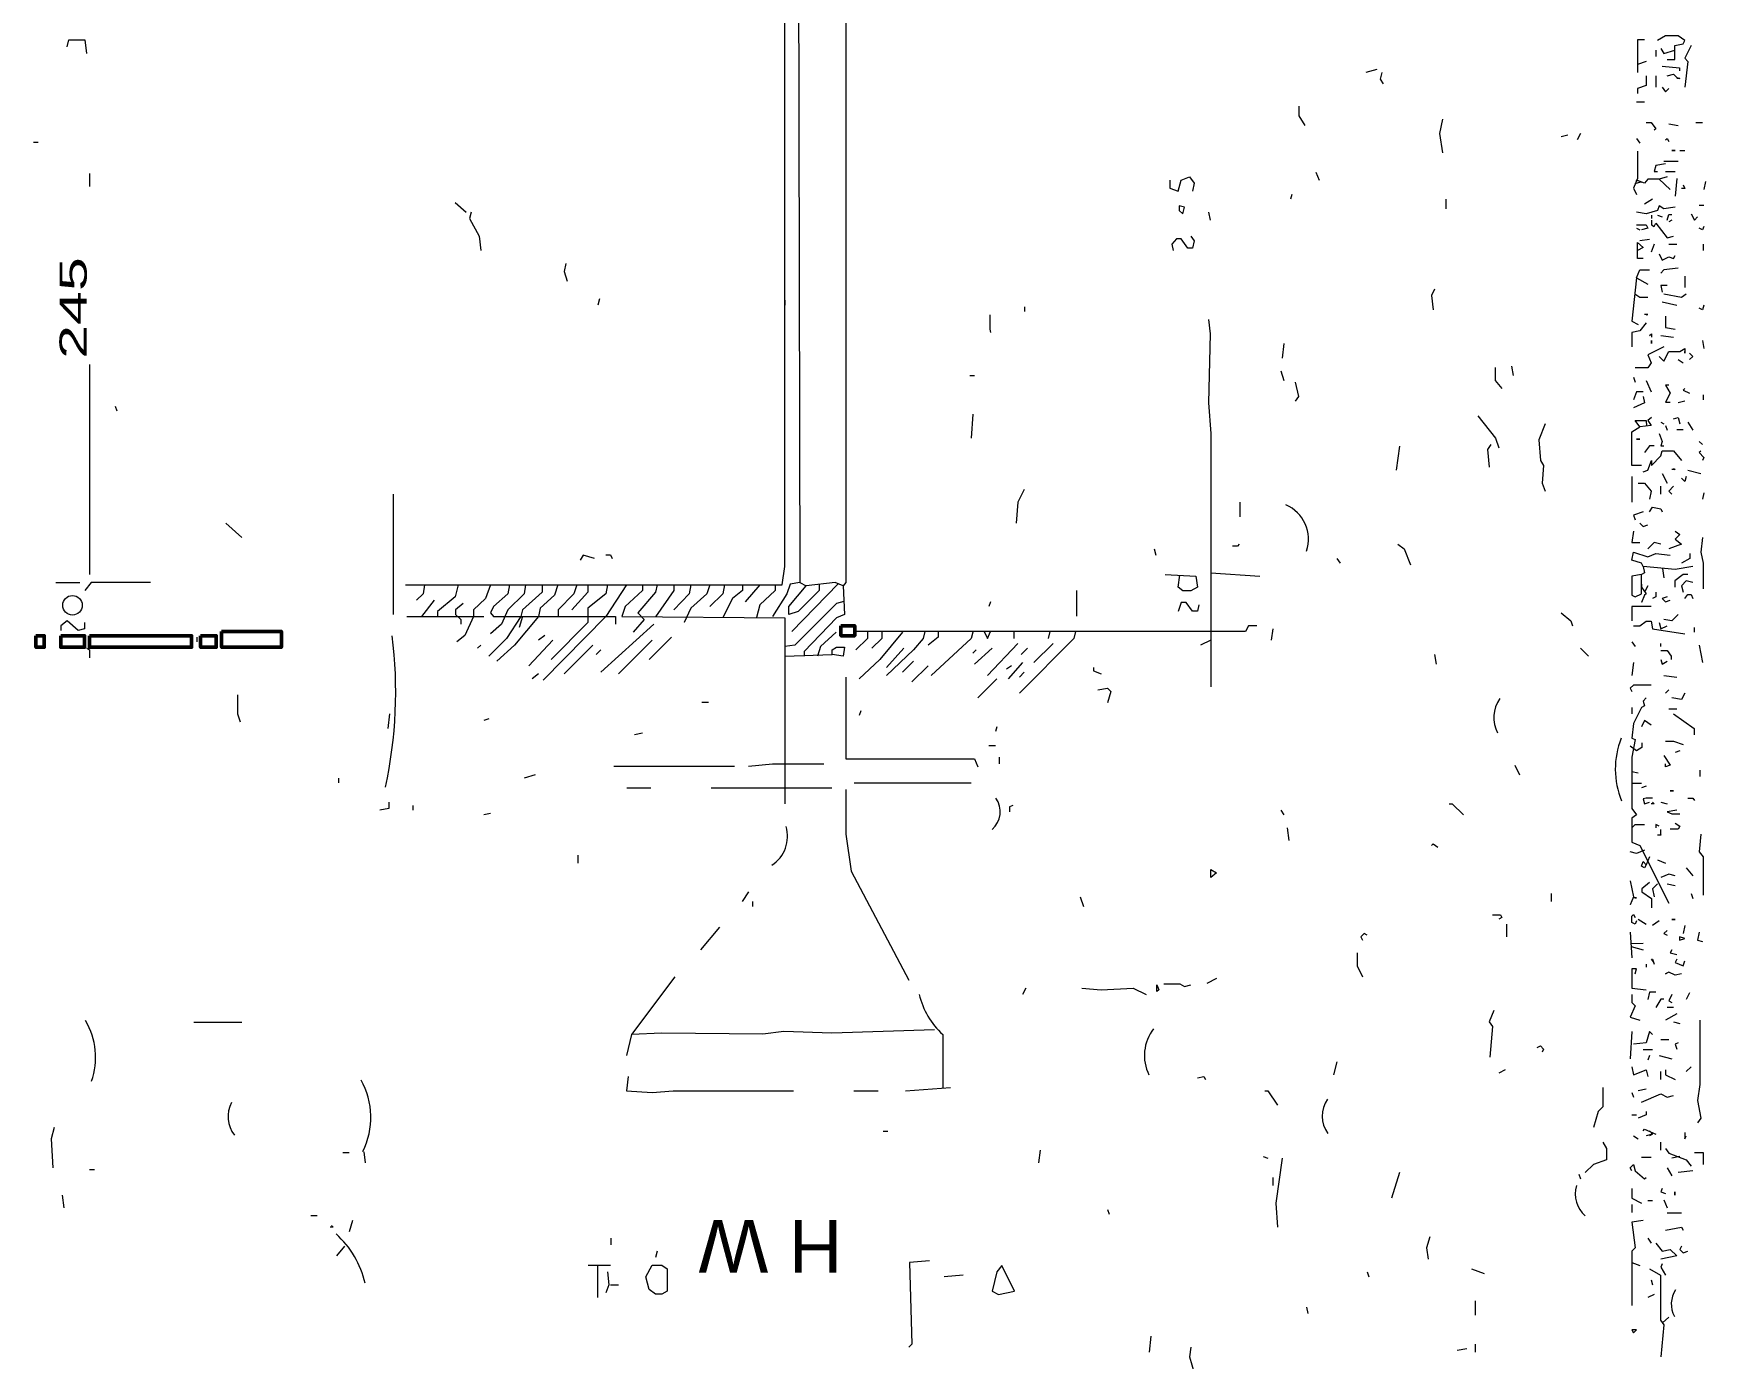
# Model space of a CAD drawing. Header units: metres. Extents: x 0.1 to 48.1, y 1.3 to 34.5.
# Drawn here: x 41.16 to 48.1, y 17.88 to 23.38 of the extents above; entities that cross this region are included whole.
import ezdxf

# ---------------------------------------------------------------- set-up
doc = ezdxf.new("R2010")
doc.units = ezdxf.units.M
doc.linetypes.add('DASHDOT', pattern=[1, 0.5, -0.25, 0, -0.25])
for name, color, linetype, lineweight in [('P2D_AXONES', 1, 'DASHDOT', 13), ('P2D_GRAMMES', 7, 'Continuous', 18), ('P2D_MIKRA', 8, 'Continuous', 13), ('P2D_TOIXOI', 7, 'Continuous', 50), ('P2D_TOXA', 7, 'Continuous', 18)]:
    doc.layers.add(name, color=color, linetype=linetype, lineweight=lineweight)
doc.layers.add('P2D_KEIMENA', color=7, linetype='Continuous')
doc.styles.add('ARIAL', font='arial.ttf')

msp = doc.modelspace()

# ---------------------------------------------------------------- linework, layer by layer
at = {"layer": 'P2D_AXONES'}
msp.add_line((44.473272, 20.248321), (43.588927, 20.248321), dxfattribs=at)
for points in [[(43.568979, 20.339948), (44.127513, 20.339948), (44.227251, 20.349921), (44.440026, 20.349921)], [(44.898822, 19.246152), (44.473272, 19.232853), (44.273796, 19.238898), (44.187356, 19.22807), (43.768455, 19.232853), (43.64212, 19.226204)], [(43.628822, 19.053325), (43.622173, 18.993482), (43.72856, 18.986832), (43.815, 18.99387), (44.779136, 18.99387), (44.965314, 19.00678)]]:
    msp.add_lwpolyline(points, dxfattribs=at)
at = {"layer": 'P2D_GRAMMES'}
for p, q in [((47.89142, 23.308822), (47.89142, 23.282225)), ((47.851073, 23.262277), (47.81503, 23.248979)), ((47.805695, 22.75517), (47.82865, 22.763247)), ((47.81691, 22.767943), (47.83296, 22.761523)), ((47.904267, 22.774253), (47.950812, 22.73034)), ((47.977408, 22.776885), (47.970759, 22.703743)), ((47.87767, 22.690445), (47.844424, 22.670497)), ((47.811178, 22.364634), (47.857723, 22.338037)), ((41.394017, 22.005576), (41.394017, 21.134529)), ((47.791955, 21.540131), (47.791955, 21.433743)), ((42.654594, 21.46699), (42.654594, 20.968298)), ((47.918092, 21.159743), (47.924215, 21.12123)), ((44.174058, 21.091282), (44.114215, 21.021492)), ((44.340288, 21.101283), (44.366885, 21.087984)), ((46.04503, 21.141178), (46.248613, 21.12788)), ((47.857723, 21.087984), (47.84469, 21.063249)), ((42.824267, 21.028141), (42.771073, 20.959735)), ((45.488346, 21.068037), (45.488346, 20.961649)), ((42.71123, 20.959735), (43.030393, 20.959735)), ((43.189974, 20.959735), (43.176675, 20.915105)), ((43.735209, 20.928403), (43.515785, 20.728927)), ((43.808351, 20.875209), (43.715262, 20.78212)), ((43.316309, 20.861911), (43.216571, 20.755524)), ((46.04503, 20.861911), (46.002592, 20.841963)), ((44.278024, 20.79556), (44.474358, 20.802068)), ((45.051754, 20.268616), (44.566361, 20.268616)), ((47.817827, 20.310026), (47.791955, 20.316675)), ((47.791955, 20.268616), (47.831126, 20.268616)), ((47.784581, 19.651754), (47.79123, 19.545366)), ((47.787531, 19.604563), (47.837775, 19.605209)), ((47.788359, 19.591316), (47.837775, 19.578613)), ((47.850299, 19.51877), (47.850299, 19.505471)), ((43.821649, 19.465576), (43.64212, 19.226204)), ((42.026361, 19.276073), (41.826885, 19.276073)), ((43.64212, 19.226204), (43.622173, 19.139764)), ((44.933359, 19.226204), (44.933859, 19.00493)), ((47.79123, 19.239503), (47.784581, 19.126466)), ((42.531702, 18.740812), (42.538351, 18.694267)), ((47.791955, 18.521387), (47.791955, 18.488141)), ((42.451911, 18.348508), (42.418665, 18.308613)), ((43.462592, 18.270978), (43.555681, 18.270978)), ((43.50163, 18.270978), (43.50163, 18.135733)), ((47.791955, 18.282016), (47.824476, 18.268717)), ((47.944162, 18.055309), (47.918021, 18.031764))]:
    msp.add_line(p, q, dxfattribs=at)
for points in [[(44.592958, 25.669293), (44.54868, 25.649346), (44.54868, 25.60945), (44.513168, 25.596152), (44.526466, 25.562906), (44.511017, 25.503063), (44.513168, 24.878037), (44.499865, 24.872356), (44.511017, 24.711806), (44.511017, 24.332801), (44.531934, 24.233063), (44.531934, 23.741021), (44.511017, 23.66123), (44.511017, 23.534895), (44.531934, 23.501649), (44.531934, 21.101283), (44.519817, 21.087984), (44.526466, 20.968298), (44.49322, 20.955), (44.358688, 20.815366), (44.358688, 20.79556)], [(42.704581, 21.091282), (44.267147, 21.091282), (44.278024, 21.167775), (44.278024, 23.654581), (44.262406, 23.741021), (44.262406, 24.306204), (44.293743, 24.324224), (44.511017, 24.332801)], [(44.320951, 24.25966), (44.33574, 23.657906), (44.340288, 21.101283)], [(47.844424, 23.351424), (47.81503, 23.351424), (47.81503, 23.215733)], [(47.937513, 23.26991), (47.97005, 23.26991), (47.97005, 23.32877), (48.004005, 23.335419), (48.010654, 23.348717), (47.984058, 23.367594), (47.930864, 23.367594), (47.897618, 23.348717)], [(47.910916, 23.315471), (47.924215, 23.295524), (47.97005, 23.308822)], [(47.006623, 23.022906), (46.993325, 22.963063), (47.006623, 22.883272)], [(47.81503, 22.889921), (47.81503, 22.776885), (47.79788, 22.73699), (47.811178, 22.710393)], [(47.937513, 22.783534), (47.904267, 22.774253), (47.857723, 22.774253), (47.844424, 22.756937), (47.811178, 22.770236), (47.806154, 22.756238)], [(42.977199, 22.637251), (42.97055, 22.610654), (43.010445, 22.537513), (43.017094, 22.47767)], [(47.837775, 22.444424), (47.81503, 22.444424), (47.81503, 22.510916), (47.837775, 22.490969), (47.81503, 22.47767)], [(47.811178, 22.364634), (47.791955, 22.185105), (47.817827, 22.171806)], [(47.811178, 22.364634), (47.824476, 22.398355), (47.864372, 22.398355)], [(46.973377, 22.318089), (46.960079, 22.291492), (46.966728, 22.231649)], [(47.804064, 22.298191), (47.824476, 22.284843), (47.857723, 22.284843)], [(46.035838, 22.191754), (46.042487, 22.131911), (46.035838, 21.845995), (46.04503, 21.71966), (46.04503, 20.669084)], [(47.851073, 22.178455), (47.824476, 22.145209), (47.791955, 22.13856), (47.791955, 22.078717), (47.791955, 22.078717)], [(47.924215, 22.078717), (47.857723, 22.045471), (47.871021, 22.012225), (47.857723, 21.991713), (47.804529, 21.991713), (47.804529, 21.991713)], [(47.904267, 22.038822), (47.924215, 22.018874), (47.944162, 22.05877), (47.990707, 22.05877), (48.01128, 22.072068), (48.01128, 22.05212), (48.01128, 22.05877)], [(47.152906, 21.792801), (47.226047, 21.699712), (47.239346, 21.659817)], [(47.872499, 21.786152), (47.857723, 21.772853), (47.871021, 21.752698), (47.824476, 21.746257)], [(47.432173, 21.759555), (47.405576, 21.693063), (47.412225, 21.606623), (47.425524, 21.586675), (47.418874, 21.513534), (47.432173, 21.480288)], [(47.831126, 21.586931), (47.791955, 21.586931), (47.791955, 21.726309), (47.824476, 21.746257), (47.804529, 21.772853), (47.850299, 21.772853), (47.851619, 21.750013)], [(47.811178, 21.695779), (47.824476, 21.695779), (47.811178, 21.695779)], [(45.271178, 21.486937), (45.244581, 21.433743), (45.237932, 21.347304)], [(47.79788, 21.314058), (47.79123, 21.266477), (47.824476, 21.266477)], [(48.043901, 21.167775), (47.970759, 21.154476), (47.837775, 21.167775), (47.831126, 21.181073), (47.79123, 21.194372), (47.79788, 21.227618), (47.857723, 21.20767), (47.890969, 21.220969), (47.950812, 21.214319)], [(48.083796, 21.287461), (48.077147, 21.227618), (48.087425, 21.181073), (48.087425, 21.074686)], [(47.837775, 21.167775), (47.844424, 21.141178), (47.831126, 21.134529)], [(41.647356, 21.101539), (41.401335, 21.101539), (41.374738, 21.068037)], [(42.784372, 21.091282), (42.777723, 21.054738), (42.751126, 21.028141)], [(42.924005, 21.091282), (42.910707, 21.04144), (42.837715, 20.981597), (42.837715, 20.959735)], [(43.05699, 21.091282), (43.037042, 21.034791), (42.986648, 20.988246), (42.986648, 20.959735), (42.950602, 20.881859), (42.917356, 20.855262)], [(43.272092, 21.091282), (43.272092, 21.061387), (43.189974, 20.988246), (43.183325, 20.959735), (43.123482, 20.86856), (43.05034, 20.795419)], [(43.13678, 21.091282), (43.130131, 21.054738), (43.070288, 21.001545), (43.05699, 20.974948), (43.070288, 20.959735), (43.575972, 20.959735), (43.575972, 20.928403)], [(43.203272, 21.091282), (43.196623, 21.054738), (43.130131, 20.988246), (43.103534, 20.928403), (43.05699, 20.888508)], [(43.336257, 21.091282), (43.322958, 21.048089), (43.263115, 20.994895), (43.256466, 20.959735), (43.156728, 20.841963), (43.083586, 20.775471)], [(43.622173, 21.091282), (43.535733, 20.959735), (43.276414, 20.695681)], [(43.542382, 21.091282), (43.535733, 21.054738), (43.461705, 20.994895), (43.461705, 20.935052), (43.30966, 20.78212)], [(43.416047, 21.091282), (43.402749, 21.054738), (43.337815, 20.988246), (43.337815, 20.959735)], [(43.461705, 21.091282), (43.461705, 21.061387), (43.394309, 20.988246), (43.394309, 20.988246)], [(43.688542, 21.091282), (43.688542, 21.068037), (43.615524, 21.001545), (43.602225, 20.959735), (44.278024, 20.955), (44.278024, 20.183691)], [(43.748508, 21.091282), (43.741859, 21.061387), (43.668717, 20.974948), (43.695314, 20.948351), (43.64877, 20.895157)], [(43.818325, 21.091282), (43.818325, 21.068037), (43.741745, 20.958757)], [(43.888141, 21.091282), (43.881492, 21.054738), (43.818325, 20.988246), (43.818325, 20.988246)], [(43.967932, 21.091282), (43.954634, 21.054738), (43.888141, 20.994895), (43.861545, 20.935052), (43.861545, 20.935052)], [(44.027775, 21.091282), (44.021126, 21.054738), (43.967932, 21.001545)], [(44.102329, 21.091282), (44.102329, 21.068037), (44.061021, 21.034791), (44.020999, 20.956801)], [(44.238721, 21.091282), (44.238721, 21.068037), (44.174058, 21.008194), (44.160625, 20.955823)], [(44.340288, 21.101283), (44.300393, 21.094634), (44.287094, 21.054738), (44.227251, 20.959735)], [(44.420588, 21.093951), (44.420512, 21.068037), (44.333639, 20.981597), (44.294804, 20.968298), (44.294804, 21.001545), (44.366885, 21.087984)], [(44.499181, 21.096238), (44.307042, 20.898551), (44.307042, 20.898551)], [(44.519817, 21.087984), (44.486571, 21.101283), (44.366885, 21.087984)], [(45.856309, 21.134529), (45.982644, 21.12788), (45.989293, 21.081335), (45.962696, 21.066242), (45.92945, 21.066242), (45.909503, 21.081335), (45.916685, 21.131351)], [(47.831126, 21.094634), (47.831126, 21.081335), (47.851073, 21.054738), (47.844424, 21.048089), (47.831126, 21.018168), (47.831126, 21.018168)], [(42.943953, 21.014843), (42.913125, 20.988246), (42.913125, 20.968298), (42.933979, 20.948351), (42.933979, 20.928403), (42.933979, 20.928403)], [(44.523479, 21.022065), (44.49322, 21.014843), (44.32034, 20.841963), (44.278024, 20.835314)], [(44.490717, 20.895157), (44.426728, 20.835314), (44.413429, 20.79556)], [(46.235314, 20.92207), (46.202068, 20.92207), (46.18877, 20.898551), (44.568467, 20.898551)], [(44.620549, 20.898551), (44.620549, 20.86856), (44.57301, 20.822016)], [(44.680498, 20.898551), (44.680498, 20.86856), (44.639503, 20.828665)], [(44.858927, 20.898551), (44.852277, 20.86856), (44.812382, 20.822016), (44.699346, 20.715628)], [(44.913783, 20.898551), (44.913783, 20.875209), (44.872225, 20.841963)], [(45.104948, 20.898551), (45.118246, 20.86856), (45.131545, 20.898551)], [(45.22874, 20.898551), (45.22874, 20.86856), (45.22874, 20.86856)], [(45.483953, 20.898551), (45.477304, 20.86856), (45.25123, 20.642487)], [(45.377565, 20.898551), (45.370916, 20.86856), (45.370916, 20.86856)], [(44.531934, 20.708979), (44.531934, 20.370499), (45.065052, 20.370499), (45.078351, 20.336623)], [(42.008076, 20.635838), (42.008076, 20.556047), (42.019712, 20.522801)], [(47.851073, 20.622539), (47.837775, 20.609241), (47.844424, 20.589293), (47.831126, 20.582644), (47.79788, 20.516152), (47.79123, 20.456309), (47.804529, 20.44966), (47.791955, 20.376518), (47.791955, 20.163743), (47.811178, 20.137147), (47.791955, 20.123848), (47.791955, 20.02411), (47.824476, 20.010812), (47.944162, 19.77144)], [(44.531934, 20.243534), (44.531934, 20.057356), (44.553063, 19.904424), (44.792435, 19.452277)], [(47.791955, 20.083953), (47.804529, 20.097251), (47.844424, 20.097251)], [(48.077147, 20.057356), (48.070497, 19.984215), (48.087425, 19.964267), (48.087425, 19.804686)], [(47.784581, 19.864529), (47.79788, 19.798037), (47.784581, 19.764791), (47.784581, 19.764791)], [(47.864372, 19.85788), (47.832916, 19.831283), (47.832916, 19.817984), (47.872499, 19.791387), (47.872499, 19.751492)], [(47.804529, 19.793604), (47.811178, 19.793604), (47.796351, 19.794215)], [(46.652473, 19.565314), (46.652473, 19.51212), (46.674162, 19.465576)], [(47.881118, 19.52826), (47.872499, 19.538717), (47.87767, 19.538717), (47.884319, 19.518548), (47.884319, 19.518548)], [(45.51055, 19.419031), (45.59034, 19.412382), (45.723325, 19.419031), (45.776518, 19.392435)], [(47.997356, 19.478874), (47.970759, 19.472225), (47.944162, 19.485524), (47.930435, 19.478874), (47.936168, 19.481651)], [(47.791955, 19.392435), (47.791955, 19.359188), (47.804529, 19.34589), (47.784581, 19.299346), (47.824476, 19.286047)], [(48.072935, 19.286047), (48.072935, 19.020079), (48.063848, 18.953586), (48.077147, 18.880445), (48.063848, 18.860497)], [(41.248403, 18.84055), (41.235105, 18.794005), (41.241754, 18.674319)], [(47.671545, 18.780707), (47.686656, 18.75411), (47.686656, 18.707565), (47.631649, 18.687618), (47.598403, 18.654372)], [(46.341702, 18.714215), (46.315105, 18.528037), (46.321754, 18.428298)], [(47.791955, 18.58788), (47.791955, 18.547984), (47.831126, 18.528037)], [(47.837775, 18.454895), (47.79123, 18.448246), (47.804529, 18.341859), (47.791955, 18.32856), (47.791955, 18.102487)], [(44.878874, 18.288665), (44.795139, 18.282016), (44.805733, 17.942906), (44.792435, 17.929607)], [(47.864372, 18.255419), (47.910589, 18.228822), (47.910589, 18.042644), (47.924215, 18.022696), (47.910916, 17.889712)]]:
    msp.add_lwpolyline(points, dxfattribs=at)
for points in [[(47.831126, 21.134529), (47.791955, 21.12788), (47.791955, 21.048089), (47.804529, 21.04144), (47.831126, 21.054738)], [(44.474358, 20.802068), (44.474358, 20.822016), (44.49322, 20.832434), (44.526466, 20.832434), (44.519817, 20.795419)], [(43.72856, 18.270978), (43.768455, 18.270978), (43.790659, 18.255419), (43.790659, 18.16233), (43.768455, 18.150555), (43.741859, 18.150555), (43.715262, 18.168979), (43.701963, 18.222173)], [(45.178089, 18.268717), (45.158141, 18.24212), (45.138194, 18.16233), (45.164791, 18.149031), (45.231283, 18.16233)]]:
    msp.add_lwpolyline(points, close=True, dxfattribs=at)
at = {"layer": 'P2D_MIKRA'}
for p, q in [((46.734005, 23.229031), (46.687461, 23.215733)), ((47.89142, 23.202435), (47.89142, 23.15589)), ((47.811178, 23.094091), (47.844424, 23.094091)), ((47.525262, 22.956414), (47.498665, 22.949764)), ((47.578455, 22.963063), (47.565157, 22.936466)), ((47.944162, 23.002958), (47.984058, 22.996309)), ((48.057199, 23.009012), (48.083796, 23.009012)), ((41.161963, 22.927872), (41.181911, 22.927872)), ((47.811178, 22.943115), (47.824476, 22.923168)), ((47.990707, 22.893117), (48.010654, 22.893117)), ((47.924215, 22.849145), (47.984058, 22.849145)), ((41.394017, 22.796832), (41.394017, 22.743639)), ((46.481335, 22.803482), (46.494634, 22.770236)), ((47.930864, 22.805281), (47.970759, 22.805281)), ((48.097094, 22.763586), (48.090445, 22.73034)), ((46.381597, 22.710393), (46.374948, 22.690445)), ((47.019777, 22.690445), (47.019777, 22.65055)), ((42.910707, 22.677147), (42.957251, 22.637251)), ((46.035838, 22.637251), (46.042487, 22.604005)), ((47.872499, 22.623953), (47.872499, 22.610654)), ((47.897618, 22.623953), (47.917565, 22.617304)), ((48.070497, 22.666577), (48.090445, 22.666577)), ((47.811178, 22.570759), (47.824476, 22.56411)), ((47.957461, 22.604005), (47.944162, 22.597356)), ((47.864372, 22.524215), (47.824476, 22.517565)), ((47.884319, 22.504267), (47.871021, 22.471021)), ((47.944162, 22.504267), (47.977408, 22.504267)), ((48.087425, 22.504267), (48.087425, 22.47767)), ((48.01128, 22.371283), (48.01128, 22.324738)), ((43.509136, 22.278194), (43.502487, 22.251597)), ((44.278024, 22.271545), (44.278024, 22.251597)), ((47.917565, 22.264895), (47.977408, 22.251597)), ((45.272563, 22.244948), (45.272563, 22.225)), ((47.910916, 22.125262), (47.96411, 22.118613)), ((46.348351, 22.092016), (46.341702, 22.032173)), ((48.083796, 22.105314), (48.090445, 22.072068)), ((47.292539, 21.998927), (47.299188, 21.959031)), ((47.984058, 22.025524), (48.004005, 22.012225)), ((45.045105, 21.959031), (45.065052, 21.959031)), ((46.335052, 21.978979), (46.348351, 21.939084)), ((47.79788, 21.952382), (47.804529, 21.932435)), ((47.851073, 21.939084), (47.871021, 21.892539)), ((48.010654, 21.852644), (47.984058, 21.845995)), ((48.087425, 21.879241), (48.087425, 21.859293)), ((41.501073, 21.832696), (41.507723, 21.812749)), ((45.058403, 21.79945), (45.051754, 21.699712)), ((47.910916, 21.766204), (47.924215, 21.759555)), ((47.930864, 21.752906), (47.937513, 21.732958)), ((47.977408, 21.735697), (48.004005, 21.735697)), ((48.023953, 21.766204), (48.043901, 21.732958)), ((46.827094, 21.666466), (46.813796, 21.566728)), ((48.070497, 21.686414), (48.083796, 21.673115)), ((47.910589, 21.500236), (47.910589, 21.46699)), ((47.917565, 21.553429), (47.937513, 21.513534)), ((48.023953, 21.566728), (48.077147, 21.553429)), ((46.164868, 21.433743), (46.164868, 21.373901)), ((48.090445, 21.473639), (48.083796, 21.447042)), ((41.394017, 21.387199), (41.394017, 21.367251)), ((41.959869, 21.347304), (42.026361, 21.287461)), ((45.809764, 21.240916), (45.816414, 21.214319)), ((46.567775, 21.201021), (46.581073, 21.181073)), ((41.255052, 21.101539), (41.354791, 21.101539)), ((45.131545, 21.021492), (45.124895, 21.001545)), ((41.839828, 20.875209), (41.839828, 20.855262)), ((41.942182, 20.881859), (41.942182, 20.855262)), ((43.283063, 20.881859), (43.256466, 20.861911)), ((46.301806, 20.908455), (46.295157, 20.861911)), ((48.049174, 20.915105), (48.049174, 20.895157)), ((43.017094, 20.841963), (43.003796, 20.828665)), ((43.482539, 20.841963), (43.362853, 20.722277)), ((43.515785, 20.822016), (43.495838, 20.802068)), ((43.72856, 20.861911), (43.588927, 20.722277)), ((44.772487, 20.828665), (44.699346, 20.748874)), ((45.071702, 20.822016), (45.058403, 20.808717)), ((45.138194, 20.828665), (45.065052, 20.762173)), ((45.244581, 20.848613), (45.118246, 20.715628)), ((45.284476, 20.828665), (45.25788, 20.802068)), ((45.390864, 20.848613), (45.311073, 20.768822)), ((47.578455, 20.828665), (47.611702, 20.795419)), ((47.79123, 20.855262), (47.804529, 20.835314)), ((47.910589, 20.848613), (47.910589, 20.835314)), ((48.070497, 20.841963), (48.083796, 20.768822)), ((44.812382, 20.775471), (44.765838, 20.728927)), ((44.872225, 20.755524), (44.805733, 20.689031)), ((45.217984, 20.755524), (45.198037, 20.742225)), ((45.264529, 20.768822), (45.204686, 20.70233)), ((46.973377, 20.802068), (46.980026, 20.762173)), ((47.79788, 20.768822), (47.79123, 20.715628)), ((43.256466, 20.722277), (43.229869, 20.70233)), ((45.158141, 20.70233), (45.078351, 20.622539)), ((45.271178, 20.728927), (45.25123, 20.708979)), ((47.924215, 20.715628), (47.977408, 20.708979)), ((43.934686, 20.604877), (43.961283, 20.604877)), ((47.944162, 20.655785), (47.930864, 20.642487)), ((42.638089, 20.556047), (42.63144, 20.496204)), ((43.05034, 20.536099), (43.030393, 20.52945)), ((44.592958, 20.569346), (44.586309, 20.549398)), ((47.791955, 20.582644), (47.791955, 20.556047)), ((47.944162, 20.577191), (47.977408, 20.577191)), ((43.688665, 20.476257), (43.655419, 20.469607)), ((45.158141, 20.502853), (45.151492, 20.482906)), ((45.124895, 20.425968), (45.151492, 20.425968)), ((47.990707, 20.403115), (47.970759, 20.396466)), ((45.166922, 20.376518), (45.166922, 20.349921)), ((47.305838, 20.343272), (47.325785, 20.303377)), ((48.072935, 20.323325), (48.072935, 20.296728)), ((42.427531, 20.290079), (42.427531, 20.270131)), ((43.243168, 20.303377), (43.196623, 20.290079)), ((47.851073, 20.256832), (47.831126, 20.250183)), ((47.910916, 20.19034), (47.937513, 20.183691)), ((42.735611, 20.177042), (42.735611, 20.157094)), ((43.05699, 20.143796), (43.030393, 20.137147)), ((46.335052, 20.157094), (46.348351, 20.137147)), ((46.361649, 20.083953), (46.368298, 20.030759)), ((43.420203, 19.970916), (43.420203, 19.93767)), ((47.864372, 19.964267), (47.851073, 19.931021)), ((47.897618, 19.950969), (47.930864, 19.93767)), ((48.017304, 19.917723), (48.043901, 19.884476)), ((47.937513, 19.85123), (47.970759, 19.844581)), ((44.127513, 19.817984), (44.100916, 19.778089)), ((44.144136, 19.778089), (44.144136, 19.758141)), ((45.503901, 19.798037), (45.517199, 19.758141)), ((47.457246, 19.811335), (47.457246, 19.778089)), ((48.037251, 19.811335), (48.043901, 19.791387)), ((47.817827, 19.704948), (47.851073, 19.685)), ((47.904267, 19.698298), (47.87767, 19.678351)), ((44.007827, 19.671702), (43.928037, 19.578613)), ((47.271705, 19.685), (47.271705, 19.631806)), ((48.010654, 19.678351), (48.004005, 19.645105)), ((45.277827, 19.419031), (45.264529, 19.392435)), ((46.069084, 19.458927), (46.029188, 19.438979)), ((48.030602, 19.399084), (48.017304, 19.372487)), ((47.977408, 19.312644), (47.930864, 19.286047)), ((47.937513, 19.340349), (47.96411, 19.340349)), ((47.96411, 19.279398), (47.990707, 19.272749)), ((47.837775, 19.164249), (47.87767, 19.164249)), ((47.910916, 19.206464), (47.944162, 19.206464)), ((46.567775, 19.113168), (46.554476, 19.059974)), ((47.265942, 19.079921), (47.239346, 19.066623)), ((47.864372, 19.139764), (47.857723, 19.119817)), ((47.904267, 19.139764), (47.957461, 19.126466)), ((47.910589, 19.073272), (47.910589, 19.040026)), ((48.037251, 19.09322), (48.017304, 19.073272)), ((47.79123, 18.986832), (47.79788, 18.966885)), ((47.851073, 19.000131), (47.817827, 18.993482)), ((47.79123, 18.894102), (47.811178, 18.894102)), ((44.686047, 18.825942), (44.705995, 18.825942)), ((47.79788, 18.807304), (47.817827, 18.794005)), ((47.87767, 18.813953), (47.864372, 18.807304)), ((42.445262, 18.737329), (42.471859, 18.737329)), ((45.33767, 18.747461), (45.331021, 18.694267)), ((47.910589, 18.780707), (47.910589, 18.747461)), ((41.394686, 18.666839), (41.414634, 18.666839)), ((46.261911, 18.720864), (46.281859, 18.714215)), ((47.831126, 18.717539), (47.871021, 18.717539)), ((47.937513, 18.674319), (47.957461, 18.641073)), ((47.990707, 18.720864), (47.957461, 18.714215)), ((48.043901, 18.661021), (47.984058, 18.654372)), ((46.301731, 18.634424), (46.301731, 18.601178)), ((46.827094, 18.654372), (46.793848, 18.547984)), ((47.571806, 18.647723), (47.578455, 18.627775)), ((41.281649, 18.561283), (41.288298, 18.508089)), ((47.857723, 18.538917), (47.87767, 18.538917)), ((47.924215, 18.541335), (47.937513, 18.508089)), ((42.312277, 18.476505), (42.338874, 18.476505)), ((42.485157, 18.454895), (42.471859, 18.408351)), ((45.616937, 18.50144), (45.623586, 18.481492)), ((47.937513, 18.486812), (47.997356, 18.486812)), ((43.556989, 18.381754), (43.556989, 18.355157)), ((47.857723, 18.381754), (47.871021, 18.361806)), ((43.748508, 18.32856), (43.741859, 18.301963)), ((46.69411, 18.24212), (46.700759, 18.222173)), ((47.126309, 18.255419), (47.179503, 18.235471)), ((43.555681, 18.188927), (43.588927, 18.188927)), ((45.018508, 18.228822), (44.938717, 18.222173)), ((47.871021, 18.208874), (47.87767, 18.188927)), ((47.142213, 18.122435), (47.142213, 18.062592)), ((47.884319, 18.149031), (47.857723, 18.135733)), ((46.44144, 18.095838), (46.448089, 18.069241)), ((45.796466, 17.976152), (45.789817, 17.90966)), ((47.106361, 17.922958), (47.066466, 17.916309)), ((47.142213, 17.942906), (47.142213, 17.90966))]:
    msp.add_line(p, q, dxfattribs=at)
for points in [[(41.301597, 23.32212), (41.308246, 23.351424), (41.374738, 23.351424), (41.381387, 23.295524)], [(48.037251, 23.32877), (48.010654, 23.275576), (48.023953, 23.262277), (48.010654, 23.15589)], [(47.917565, 23.24233), (47.989523, 23.235681), (47.989523, 23.222382)], [(46.753953, 23.215733), (46.747304, 23.189136), (46.760602, 23.169188)], [(47.850299, 23.202435), (47.850299, 23.162539), (47.81503, 23.149241), (47.81503, 23.129293)], [(47.937513, 23.202435), (47.96411, 23.209084), (47.977408, 23.195785), (47.990707, 23.191838), (47.977408, 23.191838)], [(47.917565, 23.15589), (47.930864, 23.135942), (47.944162, 23.149241)], [(46.41041, 23.076099), (46.41041, 23.036204), (46.434791, 22.996309)], [(47.851073, 23.009012), (47.871021, 23.009012), (47.890969, 22.98301), (47.884319, 22.976361)], [(47.930864, 22.936466), (47.937513, 22.943115), (47.944162, 22.929817)], [(47.970759, 22.893117), (47.957461, 22.893117), (47.970759, 22.893117)], [(47.930864, 22.836728), (47.890969, 22.830079), (47.884319, 22.805281), (47.897618, 22.805281)], [(45.875069, 22.770236), (45.875069, 22.73699), (45.909503, 22.723691), (45.922801, 22.770236), (45.956047, 22.783534), (45.975995, 22.756937), (45.969346, 22.723691)], [(48.004005, 22.750288), (48.010654, 22.73558), (47.997356, 22.73558)], [(47.970759, 22.657199), (47.924215, 22.65055), (47.904267, 22.663848), (47.897618, 22.643901), (47.851073, 22.630602), (47.811178, 22.637251)], [(47.937513, 22.604005), (47.944162, 22.627789), (47.957461, 22.627789)], [(48.037251, 22.630602), (48.05055, 22.604005), (48.063848, 22.617304)], [(47.811178, 22.584482), (47.851073, 22.584482), (47.857723, 22.570759), (47.831126, 22.56411)], [(47.872499, 22.604005), (47.872499, 22.584058), (47.884319, 22.577408), (47.890969, 22.590707), (47.937513, 22.530864), (47.96411, 22.537513)], [(48.090445, 22.577408), (48.083796, 22.56411), (48.070497, 22.570759)], [(45.962696, 22.537513), (45.975995, 22.517565), (45.969346, 22.487608), (45.949398, 22.487608), (45.922801, 22.526633), (45.902853, 22.526633), (45.882906, 22.504267), (45.889555, 22.47767)], [(43.369503, 22.424476), (43.362853, 22.39123), (43.376152, 22.351335)], [(47.904267, 22.464372), (47.917565, 22.437775), (47.944162, 22.451073), (47.96411, 22.444424), (47.970759, 22.457723)], [(47.984058, 22.404529), (47.924215, 22.39788), (47.910916, 22.384581)], [(47.937513, 22.333503), (47.910916, 22.333503), (47.917565, 22.304791)], [(47.924215, 22.298141), (47.997356, 22.284843), (48.017304, 22.298141)], [(45.128453, 22.211702), (45.128453, 22.151859), (45.131545, 22.13856)], [(47.851073, 22.211702), (47.857723, 22.212626), (47.844424, 22.212626)], [(47.930435, 22.205052), (47.930435, 22.158508), (47.970759, 22.151859)], [(48.090445, 22.251597), (48.083796, 22.231649), (48.070497, 22.238298)], [(47.864372, 22.125262), (47.872499, 22.131911), (47.872499, 22.118613)], [(47.872499, 22.105314), (47.872499, 22.092016), (47.872499, 22.105314)], [(47.225097, 21.992277), (47.225097, 21.939084), (47.252644, 21.905838)], [(48.030602, 22.05212), (48.043901, 22.038822), (48.030602, 22.025524)], [(46.394895, 21.932435), (46.408194, 21.872592), (46.394895, 21.852644)], [(47.944162, 21.919114), (47.930864, 21.919114), (47.950812, 21.88589), (47.930864, 21.848857), (47.950812, 21.848857)], [(47.837775, 21.892539), (47.811178, 21.892539), (47.79788, 21.859293)], [(47.837775, 21.872592), (47.844424, 21.845995), (47.79788, 21.826047)], [(48.010654, 21.905838), (48.004005, 21.899188), (48.030602, 21.88589)], [(47.96411, 21.779503), (47.984058, 21.786152), (47.990707, 21.759555)], [(47.904267, 21.71966), (47.917565, 21.686414), (47.910916, 21.668609), (47.924215, 21.668609)], [(47.206099, 21.673115), (47.192801, 21.653168), (47.19945, 21.580026)], [(47.837775, 21.560079), (47.857723, 21.566728), (47.872499, 21.606623), (47.872499, 21.586675), (47.910916, 21.626571), (47.917565, 21.647112), (47.96411, 21.647112), (47.997356, 21.606623)], [(47.884319, 21.668609), (47.864372, 21.668609), (47.844424, 21.639869)], [(48.077147, 21.646518), (48.070497, 21.639869), (48.090445, 21.619921), (48.083796, 21.606623)], [(47.96411, 21.573377), (47.970759, 21.569519), (47.957461, 21.569519)], [(47.817827, 21.513534), (47.844424, 21.513534), (47.871021, 21.480288), (47.864372, 21.447042)], [(47.96411, 21.500236), (47.944162, 21.480288), (47.957461, 21.46699)], [(48.017304, 21.540131), (48.010654, 21.520183), (47.997356, 21.533482)], [(47.837775, 21.393848), (47.79788, 21.38055), (47.804529, 21.360602)], [(47.864372, 21.393848), (47.87767, 21.413796), (47.910916, 21.407147), (47.917565, 21.393848)], [(47.824476, 21.347304), (47.837775, 21.334005), (47.857723, 21.340654)], [(47.970759, 21.314058), (47.990707, 21.300759), (47.970759, 21.280812), (47.997356, 21.260864), (47.944162, 21.240916)], [(46.162173, 21.260864), (46.155524, 21.251487), (46.135576, 21.251487)], [(46.820445, 21.260864), (46.847042, 21.240916), (46.873639, 21.174424)], [(47.910916, 21.260864), (47.884319, 21.267513), (47.857723, 21.240916)], [(43.489188, 21.201021), (43.442644, 21.214319), (43.429346, 21.194372)], [(43.535733, 21.215982), (43.555681, 21.215982), (43.56233, 21.201021)], [(48.032217, 21.220969), (48.032217, 21.201021), (47.997356, 21.181073)], [(48.023953, 21.134314), (48.004005, 21.134314), (47.97005, 21.107932), (47.97005, 21.081335)], [(48.043901, 21.101283), (48.017304, 21.107932), (47.997356, 21.087984), (48.004005, 21.061387)], [(45.995942, 21.008194), (45.989293, 20.982649), (45.969346, 20.982649), (45.942749, 21.018168), (45.922801, 21.018168), (45.909503, 20.981597)], [(47.89142, 21.061387), (47.89142, 21.04144), (47.87767, 21.034791)], [(47.937513, 21.04144), (47.917565, 21.034791), (47.930864, 21.021492), (47.950812, 21.028141)], [(48.010654, 21.034791), (48.023953, 21.052083), (48.037251, 21.052083), (48.043901, 21.034791)], [(47.498665, 20.974948), (47.53856, 20.941702), (47.545209, 20.921754)], [(47.871021, 21.001545), (47.791955, 21.001545), (47.791955, 20.941702)], [(47.984058, 20.968298), (47.957461, 20.941702), (47.924215, 20.948351)], [(41.373757, 20.935052), (41.373757, 20.908455), (41.348141, 20.901806), (41.301597, 20.941702), (41.275449, 20.921754), (41.275449, 20.901806)], [(44.765838, 20.895157), (44.672749, 20.78212), (44.586309, 20.70233)], [(45.058403, 20.895157), (45.051754, 20.86856), (44.885524, 20.715628)], [(47.79788, 20.92207), (47.824476, 20.92207), (47.851073, 20.940779), (47.871021, 20.940779), (47.87767, 20.908455), (48.010654, 20.888508)], [(47.904267, 20.935052), (47.910916, 20.908455), (47.937513, 20.921754)], [(41.381387, 20.828665), (41.394017, 20.822016), (41.394017, 20.78877)], [(47.910916, 20.818796), (47.937513, 20.818796), (47.954488, 20.795419), (47.954488, 20.78212)], [(45.557886, 20.748874), (45.557886, 20.735576), (45.59034, 20.722277)], [(47.910916, 20.78212), (47.917565, 20.762173), (47.937513, 20.775471)], [(47.871021, 20.674846), (47.79788, 20.674846), (47.784581, 20.662435), (47.79123, 20.649136)], [(45.577042, 20.655785), (45.616937, 20.662435), (45.630236, 20.649136), (45.616937, 20.602592)], [(48.010654, 20.642487), (47.997356, 20.61589), (47.957461, 20.622539)], [(47.871021, 20.509503), (47.844424, 20.52945), (47.831126, 20.502853)], [(47.96411, 20.556047), (48.049174, 20.496204), (48.049174, 20.469607)], [(47.832916, 20.436361), (47.832916, 20.416414), (47.811178, 20.403115), (47.784581, 20.423063)], [(47.930864, 20.443276), (47.96411, 20.443276), (48.004005, 20.429712)], [(47.924215, 20.383168), (47.950812, 20.343272), (47.930435, 20.336623), (47.930435, 20.349921)], [(42.635536, 20.19034), (42.635536, 20.163743), (42.598194, 20.157094)], [(47.03322, 20.183326), (47.046518, 20.183326), (47.093063, 20.137147)], [(47.87767, 20.206321), (47.851073, 20.206321), (47.837775, 20.203639), (47.844424, 20.183691), (47.864372, 20.19034)], [(47.87767, 20.19034), (47.884319, 20.183326), (47.871021, 20.183326)], [(47.96411, 20.236843), (47.950812, 20.236843), (47.96411, 20.236843)], [(48.023953, 20.206321), (48.043901, 20.206321), (48.05055, 20.19699)], [(45.224634, 20.177042), (45.210856, 20.170393), (45.210856, 20.150445)], [(47.977408, 20.157094), (47.937513, 20.150445), (47.957461, 20.142029), (47.990707, 20.142029)], [(47.904267, 20.090602), (47.89142, 20.097251), (47.89142, 20.083953)], [(47.910589, 20.077304), (47.910589, 20.057356), (47.910916, 20.052844), (47.897618, 20.052844)], [(47.970759, 20.103901), (47.990707, 20.090602), (47.984058, 20.078815), (47.950812, 20.078815)], [(46.960079, 20.010812), (46.966728, 20.017461), (46.986675, 20.004162)], [(47.844424, 19.990864), (47.811178, 19.977565), (47.784581, 19.984215)], [(47.897618, 19.85123), (47.87767, 19.831283), (47.884319, 19.798037)], [(47.970759, 19.884476), (47.944162, 19.891126), (47.910916, 19.877827)], [(47.212749, 19.723608), (47.245995, 19.723608), (47.252644, 19.711597), (47.239346, 19.704948)], [(47.811178, 19.698298), (47.804529, 19.685), (47.791955, 19.691649), (47.791955, 19.718246), (47.79788, 19.724895), (47.804529, 19.711597)], [(47.957461, 19.703285), (47.970759, 19.703285), (47.957461, 19.703285)], [(46.69411, 19.638455), (46.680812, 19.645105), (46.667513, 19.631806), (46.674162, 19.618508)], [(47.937513, 19.658403), (47.924215, 19.645105), (47.937513, 19.638455)], [(48.070497, 19.651754), (48.063848, 19.618508), (48.083796, 19.611859)], [(47.957461, 19.578613), (47.950812, 19.565314), (47.977408, 19.558665)], [(47.804529, 19.478874), (47.811178, 19.498822), (47.791955, 19.498822), (47.791955, 19.419031), (47.851073, 19.412382)], [(47.977408, 19.538717), (47.970759, 19.525419), (48.004005, 19.51212), (48.010654, 19.532068)], [(45.84966, 19.436572), (45.916152, 19.436572), (45.936099, 19.425681), (45.962696, 19.43233)], [(47.890969, 19.401883), (47.864372, 19.401883), (47.857723, 19.372487)], [(47.924215, 19.373595), (47.910916, 19.373595), (47.890969, 19.339241)], [(47.957461, 19.392435), (47.944162, 19.365838), (47.957461, 19.359188)], [(47.219398, 19.325942), (47.19945, 19.279398), (47.212749, 19.25945), (47.201746, 19.133115)], [(47.87767, 19.226204), (47.864372, 19.239503), (47.851073, 19.192958), (47.79788, 19.186309)], [(47.398927, 19.17301), (47.412225, 19.17966), (47.425524, 19.166361), (47.418874, 19.153063)], [(47.984058, 19.192958), (47.970759, 19.186309), (47.977408, 19.166361)], [(47.79123, 19.09322), (47.79788, 19.059974), (47.851073, 19.079921), (47.857723, 19.053325)], [(47.930435, 19.079921), (47.930435, 19.059974), (47.970759, 19.040026)], [(45.989293, 19.046675), (46.01589, 19.053325), (46.022539, 19.040026)], [(47.671545, 19.00678), (47.671545, 18.92699), (47.651597, 18.907042), (47.631649, 18.84055)], [(46.26856, 18.99387), (46.281859, 18.99387), (46.321754, 18.933639)], [(47.831126, 18.946937), (47.910916, 18.980183), (47.937513, 18.966885), (47.96411, 18.973534)], [(47.850299, 18.907042), (47.850299, 18.893743), (47.817827, 18.880445)], [(47.837775, 18.827251), (47.844424, 18.833901), (47.890969, 18.813953)], [(47.864372, 18.827251), (47.87767, 18.813953), (47.851073, 18.807304)], [(48.01128, 18.820602), (48.01128, 18.800654), (48.010654, 18.794005), (48.017304, 18.807304)], [(47.930864, 18.75411), (47.944162, 18.734162), (48.017304, 18.707565), (48.037251, 18.680969)], [(48.05055, 18.737329), (48.087425, 18.737329), (48.087425, 18.687618)], [(47.79123, 18.661021), (47.784581, 18.674319), (47.79788, 18.687618), (47.804529, 18.661021), (47.844424, 18.627775), (47.851073, 18.634424)], [(47.917565, 18.58788), (47.910916, 18.574581), (47.930864, 18.567932)], [(47.97005, 18.574581), (47.97005, 18.561283), (47.97005, 18.574581)], [(42.398717, 18.434948), (42.405366, 18.428298), (42.392068, 18.428298)], [(46.953429, 18.388403), (46.940131, 18.341859), (46.94678, 18.295314)], [(47.930864, 18.415), (47.997356, 18.428298), (48.004005, 18.415)], [(47.890969, 18.361806), (47.917565, 18.32856), (47.950812, 18.335209), (47.977408, 18.308613), (47.910916, 18.295314)], [(47.997356, 18.348508), (47.990707, 18.335209), (48.004005, 18.321911), (48.023953, 18.32856)], [(43.543121, 18.24212), (43.549031, 18.188927), (43.535733, 18.155681)], [(47.917565, 18.275366), (47.910916, 18.262068), (47.930864, 18.228822)], [(45.962696, 17.929607), (45.956047, 17.889712), (45.975995, 17.82322)]]:
    msp.add_lwpolyline(points, dxfattribs=at)
for points in [[(45.936099, 22.657199), (45.913619, 22.663848), (45.913619, 22.643901), (45.92945, 22.630602)], [(46.04503, 19.911073), (46.069084, 19.897775), (46.04503, 19.877827)], [(47.851073, 19.931021), (47.844424, 19.917723), (47.831126, 19.924372), (47.837775, 19.944319)], [(47.989523, 19.631806), (47.989523, 19.618508), (48.010654, 19.625157)], [(45.821086, 19.43233), (45.829712, 19.412382), (45.821086, 19.405733)], [(47.811178, 18.002749), (47.79123, 18.002749), (47.79788, 17.98945)]]:
    msp.add_lwpolyline(points, close=True, dxfattribs=at)
at = {"layer": 'P2D_TOIXOI'}
for points in [[(41.171937, 20.880382), (41.171937, 20.832434), (41.206956, 20.832434), (41.206956, 20.880382)], [(41.275449, 20.880382), (41.275449, 20.832434), (41.373757, 20.832434), (41.373757, 20.880382)], [(41.394017, 20.880382), (41.394017, 20.832434), (41.81812, 20.832434), (41.81812, 20.880382)], [(41.855072, 20.880382), (41.855072, 20.832434), (41.920407, 20.832434), (41.920407, 20.880382)], [(41.942182, 20.898551), (41.942182, 20.832434), (42.190597, 20.832434), (42.190597, 20.898551)], [(44.511017, 20.92207), (44.511017, 20.880382), (44.568467, 20.880382), (44.568467, 20.92207)]]:
    msp.add_lwpolyline(points, close=True, dxfattribs=at)
at = {"layer": 'P2D_TOXA'}
msp.add_circle((41.32382, 21.006747), 0.040524, dxfattribs=at)
for centre, radius, start, end in [((46.293816, 21.279931), 0.156435, 341.991398, 66.470056), ((40.807025, 20.648624), 1.857549, 347.680396, 7.156201), ((47.354524, 20.541086), 0.135994, 144.732253, 208.019263), ((48.071827, 20.328562), 0.349016, 158.66966, 202.319759), ((45.073456, 20.150545), 0.098417, 311.4734, 35.201696), ((44.148845, 20.048223), 0.140703, 302.336792, 17.042561), ((45.15191, 19.467426), 0.324887, 193.20582, 227.654947), ((41.115272, 19.131943), 0.304093, 340.988043, 30.074503), ((45.949342, 19.139848), 0.179729, 141.962129, 206.596951), ((42.244606, 18.88305), 0.316899, 333.644308, 29.237367), ((42.095898, 18.886612), 0.127112, 152.539963, 217.654123), ((46.630529, 18.888764), 0.123478, 145.151604, 216.084421), ((47.675913, 18.565269), 0.119415, 162.993661, 229.398105), ((42.15888, 18.11026), 0.38775, 12.671062, 48.286851), ((48.063732, 18.109702), 0.108704, 147.47939, 208.352991)]:
    msp.add_arc(centre, radius, start, end, dxfattribs=at)

# ---------------------------------------------------------------- texts
at = {"layer": 'P2D_KEIMENA', "attachment_point": 7, "style": 'ARIAL'}
for s, insert, char_height, rotation in [('\\W1.6;245', (41.384712, 22.028848), 0.113037, 90), ('Η W', (44.516492, 18.45822), 0.219424, 180)]:
    msp.add_mtext(s, dxfattribs=dict(at, insert=insert, char_height=char_height, rotation=rotation))

doc.saveas('drawing.dxf')
